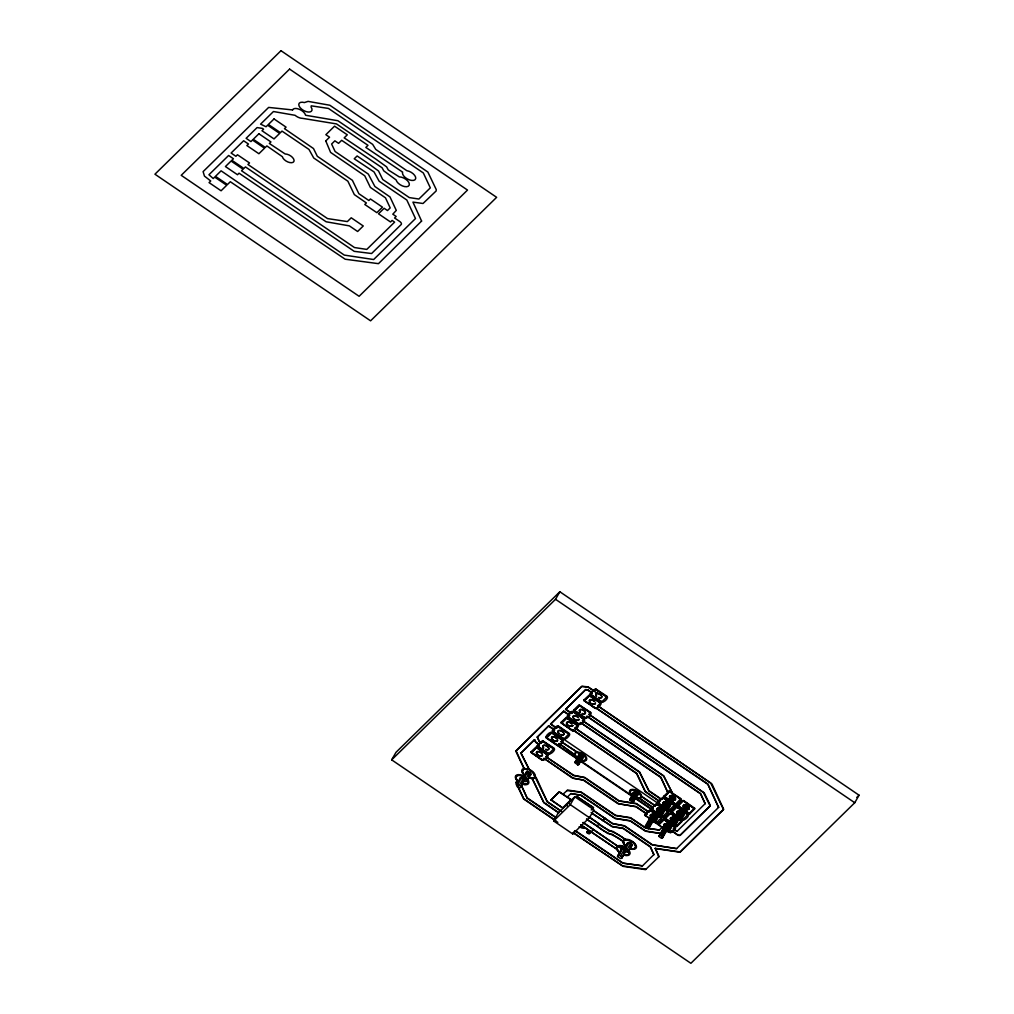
<?xml version="1.0" encoding="UTF-8"?>
<svg xmlns="http://www.w3.org/2000/svg" width="1014" height="1014" viewBox="0 0 1014 1014"><rect width="100%" height="100%" fill="white"/><g stroke="black" fill="none" stroke-linecap="round" stroke-linejoin="round"><path stroke-width="1.5" d="M561.426 811.517L547.345 801.947L534.416 775.621A6.68 3.486 29.8 0 0 529.447 770.26L520.879 753.212L534.593 739.662L535.886 742.109L539.448 744.656L537.75 746.443L539.448 744.656M534.378 776.078L534.555 775.38A6.68 3.486 29.8 0 0 529.587 770.019L521.019 752.971M535.088 776.965L535.303 775.621A7.516 3.929 29.8 0 0 529.714 769.601L523.325 768.625A7.516 3.929 29.8 0 0 524.149 775.051M574.786 753.656L574.71 754.631A6.68 3.486 29.8 0 0 576.852 758.066M593.342 807.981L576.776 796.383M616.601 847.248L616.651 848.781M623.002 840.974L622.926 842.076A7.516 3.929 29.8 0 0 625.321 845.929M586.472 819.287L597.145 825.89C604.99 833.698 615.663 834.623 623.711 841.861L623.534 842.558A6.68 3.486 29.8 0 0 625.676 845.993M641.33 797.042L641.507 796.282M524.999 779.627L520.499 787.498L519.219 787.751L517.495 787.029L516.405 784.709L520.169 778.144M520.499 787.498L524.339 779.855M527.255 770.691L522.666 779.627L525.556 781.591L526.849 781.338L530.601 774.772M526.849 781.338L530.69 773.707M625.473 851.709L621.709 858.275L620.429 858.528L617.539 856.551L622.127 847.628M621.709 858.275L625.549 850.645M627.729 842.773L623.965 849.339L625.042 851.671L628.059 852.128L631.811 845.562M628.059 852.128L631.899 844.497M579.438 754.593L574.875 762.553L577.676 764.873L578.626 764.632L583.303 755.861M638.136 793.556L633.585 801.516L631.785 801.973L629.833 799.438L633.636 792.809M675.185 804.343C677.263 805.408 682.612 800.376 680.939 798.702L669.164 791.009L663.79 796.282L669.417 800.426M560.894 722.538L572.264 730.688C574.152 731.88 579.767 726.303 578.031 725.048L566.37 717.342L560.945 722.462L573.265 730.841M581.415 715.656C583.405 721.93 592.607 715.554 590.832 712.5L579.057 704.806L573.683 710.079L578.981 714.008M583.684 700.205L595.053 708.355C596.942 709.547 602.557 703.97 600.82 702.715L589.286 695.021L583.734 700.129L596.055 708.507M684.982 811.01L689.697 813.9L695.059 808.538L683.677 800.566C681.839 799.412 676.046 804.85 677.922 806.206M658.542 857.172L658.758 855.816L655.247 848.312L680.014 851.937M391.67 759.854L395.992 752.325L559.842 591.758L859.061 795.204L854.751 802.733L690.889 963.3L391.67 759.854L555.533 599.299L559.842 591.758M520.879 753.212L534.593 739.662M542.87 741.424L553.821 748.864L543.01 741.183L541.299 742.958L539.359 741.64L537.255 737.165L548.701 725.847L554.582 729.839L552.871 731.626L557.738 734.935M531.349 752.718L536.609 747.457L547.56 754.898L536.469 747.698L531.349 752.718L542.3 760.158L544.011 758.383L573.518 778.321L583.557 779.956L618.819 803.81L636.133 806.548L646.907 813.862L645.196 815.649L646.907 813.862M539.359 741.64L537.395 736.912M524.162 768.46L528.573 769.132M537.255 737.165L548.701 725.847M524.682 777.168A6.68 3.486 29.8 0 0 517.495 775.431A6.68 3.486 29.8 0 0 517.165 779.994L517.609 781.566M524.492 775.114A6.68 3.486 29.8 0 1 523.756 769.411L524.441 769.056L516.139 750.968M538.764 744.2L540.754 742.248M557.992 726.607L568.943 734.047L558.131 726.354L556.42 728.141L550.551 724.135L563.721 711.118L569.602 715.124L567.891 716.898L569.602 715.124M517.115 784.392L519.345 780.501M541.299 742.958L543.01 741.183M516.405 784.709L517.685 784.456L521.449 777.89M546.47 737.9L551.73 732.628L562.542 740.321L551.591 732.881L546.47 737.9L557.421 745.341L559.132 743.566L575.546 755.265A5.843 3.055 29.8 0 0 578.5 758.802M520.575 786.42L519.422 785.166L526.431 773.061M522.755 778.549L524.035 778.296L527.787 771.73M527.077 779.373A6.68 3.486 29.8 0 1 522.641 783.721L521.766 783.657L522.502 783.961A6.68 3.486 29.8 0 0 526.938 779.614M550.551 724.135L563.721 711.118M553.898 729.37L555.875 727.431M526.925 780.273L525.759 779.018L529.523 772.453M552.871 731.626L554.582 729.839M580.325 716.847L583.975 719.332L573.151 711.638L571.452 713.412L565.571 709.42L585.737 689.558L587.867 689.875L592.29 692.892L590.68 694.565L592.29 692.892M556.42 728.141L558.131 726.354M561.49 723.172L566.75 717.912L577.574 725.606L566.611 718.153L561.49 723.172L572.441 730.625L572.999 729.979L636.729 773.302L645.36 791.44L659.708 801.314L657.997 803.101L662.864 806.409M528.902 777.687A6.68 3.486 29.8 0 0 531.856 778.131L543.884 802.416L558.79 812.683M568.917 714.655L570.907 712.703M544.011 758.383L572.492 778.08L583.418 780.197L617.779 803.57L635.993 806.789L646.767 814.115M650.456 810.389L648.745 812.163L636.209 803.76L618.895 801.035L584.52 777.662L573.594 775.545L545.849 756.685L573.734 775.304L584.66 777.421L619.034 800.781L636.348 803.519L648.884 811.922L650.456 810.389L655.323 813.697M571.452 713.412L573.151 711.638M544.873 751.475L548.84 753.643M565.571 709.42L585.737 689.558M574.292 710.624L579.564 705.364L590.516 712.804L579.425 705.605L574.292 710.624L585.255 718.077L586.967 716.29L700.674 793.607L705.161 803.747L700.535 793.848L586.967 716.29M585.598 689.799L587.867 689.875M555.989 817.816L527.255 798.271L521.614 785.698M559.132 743.566L575.407 755.506A5.843 3.055 29.8 0 0 578.36 759.042M581.605 760.538A5.843 3.055 29.8 0 0 585.572 757.597A5.843 3.055 29.8 0 0 578.043 752.92L561.11 741.614L578.183 752.68A5.843 3.055 29.8 0 1 585.712 757.357A5.843 3.055 29.8 0 1 581.744 760.297M584.279 700.839L589.54 695.579L600.491 703.032L589.4 695.819L584.279 700.839L589.147 704.147M560.172 736.582L563.961 738.826M591.606 692.423L593.596 690.471M595.94 689.305L594.141 691.18L595.94 689.305L606.765 696.998L595.801 689.545M572.999 729.979L636.589 773.555L645.221 791.681L659.569 801.567M663.257 797.841L661.559 799.615L648.821 790.958L639.454 772.199L574.976 728.027L639.593 771.958L648.96 790.717L661.698 799.374L663.257 797.841L668.137 801.149M578.664 724.414C580.756 725.466 586.079 720.485 584.432 718.774L573.48 711.321C571.617 710.155 565.901 715.643 567.713 716.974L578.994 724.097M668.125 793.176L660.9 777.193L580.553 722.564L660.76 777.434L668.125 793.176L664.398 796.827L669.278 800.135M672.662 793.607L663.612 776.078L582.543 720.624L663.752 775.837L672.662 793.607L680.622 799.007L668.847 791.338L667.896 792.162M710.041 805.75L703.399 792.504L588.944 714.35L704.274 792.885L710.041 804.875L709.825 806.231L680.242 835.219A2.586 1.356 29.8 0 1 677.124 834.75L671.547 830.631L677.263 834.509A2.586 1.356 29.8 0 0 680.381 834.978L709.965 805.991M591.58 705.807L595.37 708.051M595.687 707.747L707.797 784.304L718.622 807.436L707.937 784.063L595.687 707.747L595.231 708.292M723.489 809.438L710.662 782.96L597.664 705.795L712.005 784.025L723.628 809.197L680.419 851.912M597.804 699.609L601.771 701.777M547.345 801.947L536.127 777.408L534.517 775.837M576.738 752.236L575.977 752.603M550.995 800.008L559.322 791.731L570.971 799.64L559.183 791.972L550.995 800.008L562.631 807.917L570.971 799.64M574.875 762.553L579.248 755.367M575.99 762.186L579.78 755.557M575.445 761.996L576.674 762.097L580.464 755.468M578.741 763.821L577.967 762.82L582.53 754.86M577.676 764.873L579.945 760.893M578.626 764.632L583.177 756.672M563.024 794.241L567.599 790.033L581.212 792.086L615.549 815.307L630.569 817.69L645.855 827.956L659.328 829.997L645.715 828.197L630.429 817.943L615.409 815.548L581.073 792.327L566.927 790.54M553.644 820.972L558.156 813.101L574.799 796.801L593.938 809.806L589.426 817.69L572.783 833.99L553.644 820.972L570.286 804.672L574.799 796.801M567.27 797.131L570.895 793.582L580.997 795.103L615.321 818.323L630.353 820.719L645.639 830.986L660.444 833.343M562.631 807.917L551.134 799.767M570.895 793.582L580.857 795.344L615.181 818.564L630.214 820.96L645.5 831.226L660.304 833.584M567.726 802.936L569.323 803.684M572.783 833.99L574.292 831.366M581.047 827.678L585.8 828.121L579.26 826.942M593.507 807.461L576.966 796.56M580.642 824.952L617.615 849.707A6.68 3.486 29.8 0 0 619.402 852.026M583.177 822.405L621.772 848.908A2.51 1.306 29.8 0 1 624.256 849.618M599.135 823.951L598.995 824.192C607.171 831.087 617.767 832.253 625.562 840.162L626.094 840.048A6.68 3.486 29.8 0 1 635.246 845.397A6.68 3.486 29.8 0 1 630.087 848.566M599.185 824.002L588.982 816.726M592.265 813.608L612.367 826.499L623.357 828.273L650.38 846.639L653.891 854.688L650.24 846.893L623.217 828.514L612.228 826.74L591.111 812.493M676.579 848.629L652.357 844.7L624.459 825.726L612.583 823.469L593.342 810.414L612.443 823.71L624.32 825.979L652.217 844.941L676.579 848.629L718.761 807.195M608.92 830.948L613.014 831.417L626.234 839.807A6.68 3.486 29.8 0 1 635.385 845.144A6.68 3.486 29.8 0 1 630.226 848.325M629.719 800.249L634.27 792.302M629.833 799.438L630.784 799.197L634.587 792.568M630.784 799.197L632.128 799.64L635.93 793.011M586.612 819.046L607.817 833.495L612.798 834.446M633.585 801.516L633.23 800.553L637.033 793.924M633.015 802.074L637.565 794.127M636.386 797.79A5.843 3.055 29.8 0 0 637.933 798.018L638.757 797.701L653.308 807.588L651.596 809.375L656.464 812.683M661.724 807.423L656.857 804.115L655.158 805.889L640.595 796.003L640.709 795.191A5.843 3.055 29.8 0 0 632.951 789.919A5.843 3.055 29.8 0 0 631.899 794.925M639.517 798.221L640.848 797.815L641.545 795.825A6.68 3.486 29.8 0 0 632.723 789.374A6.68 3.486 29.8 0 0 631.621 795.306M625.866 848.059A6.68 3.486 29.8 0 0 618.667 846.322L618.527 846.563A6.68 3.486 29.8 0 1 625.727 848.3M619.262 852.267A6.68 3.486 29.8 0 1 617.475 849.947L617.513 849.364M623.711 841.861L612.659 834.687M624.966 839.415L623.395 840.34M617.539 856.551L621.303 849.986M617.615 855.486L618.895 855.233L622.659 848.667M621.797 857.21L620.631 855.943L624.383 849.377M624.675 849.035L626.893 845.144M623.965 849.339L625.245 849.086L629.01 842.52M646.222 813.405L648.2 811.454M630.733 843.23L626.969 849.795L628.135 851.063M652.623 807.131L654.613 805.179M651.596 809.375L653.308 807.588M655.158 805.889L656.857 804.115M622.596 863.104L642.407 865.829L622.596 863.104L575.115 830.821M659.024 800.857L661.014 798.905M657.997 803.101L659.708 801.314M653.472 820.364L648.884 828.4L645.981 827.956L645.221 826.321L652.091 814.318M645.259 827.094L652.75 813.95M645.221 826.321L646.983 826.118L653.865 814.115M664.398 796.827L668.264 792.935M659.873 814.103L655.272 822.126L652.382 821.695L651.609 820.06L658.492 808.044M648.884 828.4L648.111 826.765L659.151 807.676M651.647 820.82L658.53 808.817M648.225 828.768L652.674 820.934M651.609 820.06L653.384 819.857L659.493 809.172M665.476 809.197L661.635 815.89L659.873 816.093L658.023 814.584L664.854 801.808M655.272 822.126L654.512 820.491L665.514 801.44M654.613 822.493L659.075 814.66M657.972 813.824L659.746 813.621L666.616 801.618M672.307 792.821L669.139 791.237M674.931 797.6L668.049 809.603L666.287 809.806L664.385 807.537L671.268 795.534M661.635 815.89L660.875 814.255L666.997 803.582M656.286 822.848L661.407 817.829L657.756 815.345M664.436 808.297L671.927 795.153M661.597 815.129L665.577 808.234M664.385 807.537L666.16 807.334L673.03 795.331M661.407 817.829L657.617 815.598M668.049 809.603L667.288 807.981L674.171 795.965M662.687 816.574L667.82 811.555L664.17 809.071M659.024 824.712L664.157 819.692L674.969 827.386L664.157 819.692M667.389 809.971L674.893 796.839M667.82 811.555L664.031 809.324M669.101 810.3L674.221 805.281L670.571 802.796M670.165 821.999L665.438 818.437M674.221 805.281L663.118 798.081M658.707 825.028L658.34 824.255L664.043 828.996M671.712 801.795L675.501 804.026M675.425 816.726L670.558 813.418L675.286 816.98M676.566 815.725L671.838 812.163M666.452 831.036L662.611 837.729L660.849 837.932L658.986 836.423L665.83 823.66M658.986 836.423L666.49 823.279M658.948 835.663L660.722 835.46L667.592 823.457M681.826 810.452L676.959 807.144L681.687 810.706M682.967 809.451L678.239 805.889M672.84 824.762L669.012 831.467L667.237 831.67L665.387 830.162L672.219 817.385M662.611 837.729L661.85 836.106L668.72 824.09M665.349 829.401L673.017 816.828M658.758 856.691L655.247 848.312M662.573 836.968L666.413 830.276M661.952 838.096L665.792 831.404M666.008 829.021L667.111 829.199L673.993 817.183M683.36 800.87L694.172 808.564L683.36 800.87L678.1 806.13M679.963 817.208L675.375 825.231L672.472 824.788L671.712 823.165L678.581 811.149M669.012 831.467L668.239 829.832L679.241 810.782M668.353 831.835L672.802 824.002M671.712 823.165L673.473 822.962L679.595 812.277M688.658 806.941L681.788 818.944L680.014 819.147L678.125 816.878L685.008 804.863M675.375 825.231L674.602 823.596L680.724 812.911M678.163 817.639L685.667 804.495M667.427 830.96L669.988 832.164M675.337 824.471L679.165 817.766M674.716 825.599L678.543 818.894M678.125 816.878L679.887 816.676L686.77 804.66M672.244 831.087L674.221 829.148M673.397 828.92L676.984 831.366L673.397 828.92L675.109 827.145M681.788 818.944L681.028 817.309L687.898 805.306M673.816 824.483L676.389 825.89M681.129 819.312L688.62 806.168M679.076 819.211L681.37 821.112L677.72 818.628M682.79 819.616L687.91 814.597L685.477 812.936M687.91 814.597L684.12 812.353M685.401 811.099L689.19 813.342M534.555 777.839L535.227 776.724M574.646 753.909L575.268 752.882M616.461 847.489L617.133 846.373M622.862 841.214L625.803 839.25A7.516 3.929 29.8 0 1 636.095 845.258A7.516 3.929 29.8 0 1 630.29 848.832M675.742 816.422L670.051 812.873L664.753 817.981L665.108 818.754M682.473 819.933C684.323 821.087 690.103 815.636 688.227 814.28L677.276 806.84C675.4 805.648 669.747 811.251 671.509 812.48M530.804 752.008L542.122 760.234C543.96 761.387 549.74 755.937 547.877 754.593L536.216 746.887L530.804 752.008L536.964 756.191M548.523 753.96C550.412 754.936 556.014 750.018 554.278 748.319L542.503 740.626L537.128 745.886L542.617 749.752M557.244 745.417C559.132 746.393 564.735 741.475 563.011 739.764L552.047 732.323C550.196 731.17 544.417 736.608 546.293 737.964L577.904 759.461M563.645 739.143C565.495 740.296 571.275 734.846 569.412 733.49L558.448 726.049C556.572 724.858 550.919 730.46 552.693 731.69L663.093 806.751M601.454 702.081C603.571 703.12 608.856 698.164 607.221 696.441L595.433 688.747L590.072 694.108L595.548 697.873M655.652 813.38L649.949 809.831L644.651 814.939L650.063 818.957M668.454 800.832L662.763 797.283L657.452 802.391L657.82 803.164M516.215 750.728L581.757 686.503L587.943 687.099L597.652 693.576A3.334 1.749 29.8 0 1 601.708 696.631A3.334 1.749 29.8 0 1 598.59 697.657M517.66 780.526L516.101 783.201L523.655 798.994L557.827 822.354M516.177 782.086L517.52 780.767L517.026 780.235A6.68 3.486 29.8 0 1 517.355 775.685A6.68 3.486 29.8 0 1 524.542 777.421M545.849 756.685L547.56 754.898M548.701 753.884L553.961 748.624M560.983 741.855L562.681 740.081M563.822 739.067L569.082 733.806M574.837 728.28L577.714 725.352M578.855 724.351L580.553 722.564M582.404 720.865L584.115 719.078M588.804 714.591L590.516 712.804M597.525 706.048L600.491 703.032M601.644 702.018L606.904 696.757M521.906 783.416L522.704 784.228A7.516 3.929 29.8 0 0 527.698 779.335M591.238 809.945L593.482 807.74M591.023 832.012L593.532 829.439M596.815 826.321L599.325 823.761M602.608 820.643L605.117 818.083M675.362 804.279L680.622 799.007M655.969 823.165C659.087 824.103 665.742 816.84 659.303 815.864M662.37 816.891C666.109 817.474 672.662 809.514 664.487 808.766M668.771 810.617C672.561 811.301 679.063 803.177 670.888 802.492M658.34 824.255L663.65 819.147L669.341 822.696M665.298 818.678L670.558 813.418M671.699 812.404L676.959 807.144M659.189 830.238L662.383 826.993M669.848 832.405L671.547 830.631M676.249 826.131L681.509 820.871M689.051 813.583L694.311 808.323M669.658 832.481C672.51 833.559 679.621 826.08 672.992 825.181M673.575 824.509L676.997 826.41L682.245 821.264L679.393 818.906M676.984 831.366L705.3 803.506M642.268 866.083L654.03 854.447M658.682 856.931L645.563 869.632L623.28 866.387L573.252 832.849M723.413 809.679L679.874 852.178L655.107 848.553M856.805 797.422L859.061 795.204M586.003 718.356L573.747 709.914M549.449 754.163L537.205 745.734M663.295 817.094L660.913 815.37M676.997 826.41L674.487 824.597M534.695 777.599L532.363 778.676L533.732 778.182M575.128 753.123L577.283 752.122A6.68 3.486 29.8 0 1 586.422 757.471A6.68 3.486 29.8 0 1 581.263 760.639M640.987 797.574L638.985 798.335A6.68 3.486 29.8 0 1 636.032 797.891M616.994 846.614L618.096 845.79A7.516 3.929 29.8 0 1 626.183 847.742M572.821 725.618L569.538 726.011M621.772 848.908L621.1 849.415A2.51 1.306 29.8 0 0 621.024 850.48M646.235 869.125L622.52 865.88L573.392 832.608M524.441 769.056L523.896 769.157A6.68 3.486 29.8 0 0 524.631 774.873M532.236 777.839L531.995 777.89A6.68 3.486 29.8 0 1 529.042 777.446M638.757 797.701L638.072 797.777A5.843 3.055 29.8 0 1 634.865 796.941M597.652 693.576L596.676 693.576A3.334 1.749 29.8 0 0 596.486 696.225M569.399 726.265L572.264 726.252A3.334 1.749 29.8 0 0 572.555 725.631M581.187 827.424L579.4 826.689M524.035 778.296L525.759 779.018M517.685 784.456L519.422 785.166M625.245 849.086L626.969 849.795M618.895 855.233L620.631 855.943M576.674 762.097L577.967 762.82M666.16 807.334L667.288 807.981M679.887 816.676L681.028 817.309M659.746 813.621L660.875 814.255M673.473 822.962L674.602 823.596M653.384 819.857L654.512 820.491M667.111 829.199L668.239 829.832M646.983 826.118L648.111 826.765M660.722 835.46L661.85 836.106M555.533 599.299L854.751 802.733M594.28 690.94L588.082 686.858L581.897 686.263L516.354 750.487L516.139 751.843L524.301 769.296M587.727 690.116L592.151 693.132M590.135 693.855L602.468 702.233M573.011 711.879L577.891 715.187M565.711 709.179L571.592 713.172M563.581 711.359L569.462 715.364M567.346 716.188L579.678 724.566M663.853 796.117L676.186 804.495M677.555 805.433L689.875 813.811M671.521 801.859L682.79 809.514M550.691 723.895L556.559 727.9M548.561 726.087L554.443 730.08M552.326 730.917L564.646 739.295M657.452 802.391L664.233 806.992M666.084 808.259L669.785 810.769M671.154 811.707L677.314 815.89M680.356 817.956L683.474 820.085M665.602 808.462L677.301 816.422M662.053 807.106L656.261 803.595L651.051 808.665L651.419 809.438M656.717 804.356L661.584 807.664M640.734 795.749L655.298 805.648M638.617 797.942L653.168 807.841M545.925 737.191L577.853 758.89M580.464 760.677L632.837 796.282M635.372 798.005L656.907 812.645M664.753 817.981L670.913 822.164M580.033 760.906L632.153 796.345M634.675 798.069L656.692 813.025M660.494 815.611L669.975 822.062M650.316 810.63L655.183 813.938M539.499 741.399L541.438 742.717M644.651 814.939L650.811 819.135M654.385 821.555L656.971 823.317M667.744 830.643L670.672 832.633M653.536 821.517L664.183 828.755M539.309 744.91L535.747 742.362L534.454 739.916M538.789 757.433L543.124 760.386M588.842 816.967L609.059 830.707M570.286 804.672L589.426 817.69M567.333 805.623L565.875 804.634L567.194 805.864M583.037 822.646L618.248 846.576M547.484 801.706L561.566 811.276M580.781 824.712L591.162 831.759M591.213 831.822L617.374 849.605M558.651 812.924L543.745 802.67L532.096 778.08M527.394 798.031L555.849 817.385M575.255 830.58L622.735 862.863M555.596 820.503L523.794 798.753L516.101 782.326M632.128 799.64L633.23 800.553M517.748 781.325L516.544 780.032A7.516 3.929 29.8 0 1 516.912 774.911A7.516 3.929 29.8 0 1 525.011 776.863M521.475 785.939L527.255 798.271M616.525 848.35L616.905 849.593A7.516 3.929 29.8 0 0 620.416 853.382M579.222 719.344L578.817 719.75A3.334 1.749 29.8 0 1 575.939 719.737M640.595 796.003L640.569 795.432A5.843 3.055 29.8 0 0 632.812 790.159A5.843 3.055 29.8 0 0 631.76 795.179M568.385 725.403A3.334 1.749 29.8 0 1 567.232 722.069A3.334 1.749 29.8 0 1 571.896 723.692M572.695 725.378A3.334 1.749 29.8 0 1 572.403 726.011M621.037 849.631A2.51 1.306 29.8 0 1 621.24 849.162M625.562 851.494A2.51 1.306 29.8 0 1 625.359 851.963M524.251 780.007A2.51 1.306 29.8 0 1 522.894 781.338M519.865 778.752A2.51 1.306 29.8 0 1 521.348 778.03A2.51 1.306 29.8 0 1 523.794 779.348M557.662 740.106A3.334 1.749 29.8 0 1 554.506 740.74M553.365 740.119A3.334 1.749 29.8 0 1 552.212 736.798A3.334 1.749 29.8 0 1 556.876 738.42M595.484 703.057A3.334 1.749 29.8 0 1 592.328 703.691M590.224 702.258A3.334 1.749 29.8 0 1 590.414 699.609A3.334 1.749 29.8 0 1 594.686 701.371M684.044 807.55A3.334 1.749 29.8 0 1 684.539 804.863A3.334 1.749 29.8 0 1 688.962 807.245A3.334 1.749 29.8 0 1 687.302 809.311M670.355 798.246A3.334 1.749 29.8 0 1 671.192 795.559A3.334 1.749 29.8 0 1 675.539 798.512A3.334 1.749 29.8 0 1 672.447 799.666M543.694 747.863A3.334 1.749 29.8 0 1 544.531 745.176A3.334 1.749 29.8 0 1 548.878 748.129A3.334 1.749 29.8 0 1 545.786 749.283M542.541 754.923A3.334 1.749 29.8 0 1 539.385 755.557M538.244 754.936A3.334 1.749 29.8 0 1 537.09 751.615A3.334 1.749 29.8 0 1 541.755 753.237M672.193 820.909A3.334 1.749 29.8 0 1 670.736 817.791A3.334 1.749 29.8 0 1 674.754 818.399M579.07 756.938A2.51 1.306 29.8 0 1 579.438 754.923A2.51 1.306 29.8 0 1 582.758 756.71A2.51 1.306 29.8 0 1 581.516 758.257M664.842 826.372A3.334 1.749 29.8 0 1 664.626 823.862A3.334 1.749 29.8 0 1 668.353 824.674M677.644 813.824A3.334 1.749 29.8 0 1 677.834 811.175A3.334 1.749 29.8 0 1 682.105 812.936M663.955 804.52A3.334 1.749 29.8 0 1 663.739 801.998A3.334 1.749 29.8 0 1 667.466 802.822M574.786 719.129A3.334 1.749 29.8 0 1 573.632 715.795A3.334 1.749 29.8 0 1 578.31 717.418M598.729 697.417A3.334 1.749 29.8 0 0 601.847 696.39A3.334 1.749 29.8 0 0 597.829 693.335L596.815 693.335A3.334 1.749 29.8 0 0 596.625 695.984M627.565 843.965A2.51 1.306 29.8 0 1 628.655 842.609A2.51 1.306 29.8 0 1 631.557 844.168A2.51 1.306 29.8 0 1 631.228 845.942M558.815 733.033A3.334 1.749 29.8 0 1 559.652 730.346A3.334 1.749 29.8 0 1 563.999 733.299A3.334 1.749 29.8 0 1 560.919 734.466M580.249 712.043A3.334 1.749 29.8 0 1 581.085 709.356A3.334 1.749 29.8 0 1 585.433 712.31A3.334 1.749 29.8 0 1 582.34 713.463M526.849 773.745A2.51 1.306 29.8 0 1 527.001 771.755A2.51 1.306 29.8 0 1 530.195 773.074A2.51 1.306 29.8 0 1 530.056 775.064M651.14 817.069A3.334 1.749 29.8 0 1 650.937 814.546A3.334 1.749 29.8 0 1 654.651 815.37M633.839 794.19A2.51 1.306 29.8 0 1 634.219 792.175A2.51 1.306 29.8 0 1 637.527 793.949A2.51 1.306 29.8 0 1 636.285 795.508M657.541 810.794A3.334 1.749 29.8 0 1 657.731 808.145A3.334 1.749 29.8 0 1 662.003 809.894M662.801 811.58A3.334 1.749 29.8 0 1 662.51 812.201M532.426 778.448A7.516 3.929 29.8 0 1 529.118 777.953M628.87 850.214A7.516 3.929 29.8 0 1 623.889 855.106M625.815 845.752A6.68 3.486 29.8 0 1 623.673 842.317M628.262 850.252A6.68 3.486 29.8 0 1 628.781 854.282A6.68 3.486 29.8 0 1 623.825 854.599M568.246 725.644A3.334 1.749 29.8 0 1 567.092 722.31A3.334 1.749 29.8 0 1 571.757 723.945M657.402 811.035A3.334 1.749 29.8 0 1 657.199 808.513A3.334 1.749 29.8 0 1 660.913 809.337M633.699 794.431A2.51 1.306 29.8 0 1 634.08 792.416A2.51 1.306 29.8 0 1 637.388 794.19A2.51 1.306 29.8 0 1 636.146 795.749M651.951 818.121A3.334 1.749 29.8 0 1 650.494 815.003A3.334 1.749 29.8 0 1 654.512 815.611M526.71 773.986A2.51 1.306 29.8 0 1 527.09 771.971A2.51 1.306 29.8 0 1 530.398 773.758A2.51 1.306 29.8 0 1 529.156 775.304M580.109 712.284A3.334 1.749 29.8 0 1 580.946 709.597A3.334 1.749 29.8 0 1 585.293 712.55A3.334 1.749 29.8 0 1 582.201 713.717M559.627 734.085A3.334 1.749 29.8 0 1 558.866 730.638A3.334 1.749 29.8 0 1 563.746 733.261A3.334 1.749 29.8 0 1 560.78 734.706M578.956 719.357A3.334 1.749 29.8 0 1 575.8 719.991M574.659 719.37A3.334 1.749 29.8 0 1 573.493 716.036A3.334 1.749 29.8 0 1 578.17 717.671M663.815 804.761A3.334 1.749 29.8 0 1 663.6 802.239A3.334 1.749 29.8 0 1 667.326 803.063M677.504 814.077A3.334 1.749 29.8 0 1 677.301 811.555A3.334 1.749 29.8 0 1 681.015 812.366M664.702 826.625A3.334 1.749 29.8 0 1 664.892 823.976A3.334 1.749 29.8 0 1 669.164 825.726M578.931 757.192A2.51 1.306 29.8 0 1 579.298 755.177A2.51 1.306 29.8 0 1 582.619 756.951A2.51 1.306 29.8 0 1 581.377 758.497M672.054 821.15A3.334 1.749 29.8 0 1 670.596 818.032A3.334 1.749 29.8 0 1 674.614 818.64M542.401 755.177A3.334 1.749 29.8 0 1 539.245 755.798M538.104 755.189A3.334 1.749 29.8 0 1 536.647 752.071A3.334 1.749 29.8 0 1 540.665 752.68M541.615 753.478A3.334 1.749 29.8 0 1 542.224 754.365M543.555 748.104A3.334 1.749 29.8 0 1 544.391 745.417A3.334 1.749 29.8 0 1 548.739 748.37A3.334 1.749 29.8 0 1 545.646 749.523M670.216 798.487A3.334 1.749 29.8 0 1 671.053 795.8A3.334 1.749 29.8 0 1 675.4 798.753A3.334 1.749 29.8 0 1 672.307 799.907M683.905 807.803A3.334 1.749 29.8 0 1 684.412 805.116A3.334 1.749 29.8 0 1 688.823 807.486A3.334 1.749 29.8 0 1 687.162 809.552M595.345 703.298A3.334 1.749 29.8 0 1 592.189 703.931M591.035 703.31A3.334 1.749 29.8 0 1 589.882 699.99A3.334 1.749 29.8 0 1 594.546 701.612M557.345 739.536A3.334 1.749 29.8 0 1 554.366 740.981M553.226 740.359A3.334 1.749 29.8 0 1 552.072 737.039A3.334 1.749 29.8 0 1 556.737 738.661M524.111 780.248A2.51 1.306 29.8 0 1 522.755 781.579M519.726 778.993A2.51 1.306 29.8 0 1 521.209 778.27A2.51 1.306 29.8 0 1 523.655 779.589M628.122 850.493A6.68 3.486 29.8 0 1 628.642 854.536A6.68 3.486 29.8 0 1 623.686 854.84M624.839 850.467A2.51 1.306 29.8 0 1 623.94 852.457M621.633 849.162A2.51 1.306 29.8 0 1 624.117 849.871M627.425 844.206A2.51 1.306 29.8 0 1 628.794 842.875A2.51 1.306 29.8 0 1 631.697 844.852A2.51 1.306 29.8 0 1 630.34 846.183M292.552 109.93L268.647 107.408L203.104 171.632L204.448 176.094L210.722 180.974L209.061 182.609L221.09 190.784L226.718 185.27L214.689 177.095L213.219 178.527L208.947 174.75L228.619 155.472L233.41 158.742L231.851 160.275L243.88 168.451L245.451 166.917L326.128 221.774L349.361 225.869L357.625 231.484L363.253 225.97L351.224 217.795L347.358 221.584L327.509 218.58L247.936 164.483L249.507 162.937L237.466 154.762L235.907 156.295L231.103 153.038L243.639 140.756L248.443 144.013L246.871 145.547L258.9 153.735L264.527 148.221L252.499 140.033L250.927 141.58L246.123 138.31L257.074 127.587L262.385 128.385L263.564 129.196L261.992 130.73L274.021 138.918L279.649 133.404L267.62 125.216L266.048 126.75L260.585 124.139L273.45 111.527L295.074 115.304A7.339 3.828 29.8 0 0 302.438 118.334L336.496 123.911L367.981 145.319L365.839 147.423L402.634 172.114L402.469 172.811A7.339 3.828 29.8 0 0 409.669 179.972A7.339 3.828 29.8 0 0 415.588 177.108A7.339 3.828 29.8 0 0 406.842 170.694L375.763 149.4L372.658 144.368L337.877 120.717L305.556 115.254L305.252 114.341A7.339 3.828 29.8 0 0 298.648 109.043A7.339 3.828 29.8 0 0 292.552 109.93M325.773 140.921L330.589 152.404L364.736 175.777L370.363 187.4L385.472 197.819L390.187 207.908L387.475 210.557L384.129 208.276L378.501 213.789L390.529 221.977L392.101 220.431L394.611 222.142L366.789 249.406L354.482 247.543L241.535 170.758L243.107 169.211L231.065 161.036L225.438 166.55L237.479 174.725L239.05 173.191L354.203 251.333L371.593 253.525L401.176 224.538A3.245 1.698 29.8 0 0 399.757 221.508L394.585 217.997L396.157 216.464L392.798 214.182L396.297 210.418L389.984 196.919L374.888 186.5L368.323 174.091L335.102 151.504L331.616 144.026L334.873 140.832L338.575 143.342L341.68 140.3L382.126 167.792L383.736 170.821L396.132 179.947A7.339 3.828 29.8 0 0 404.548 186.576A7.339 3.828 29.8 0 0 408.781 182.431A7.339 3.828 29.8 0 0 399.263 176.88L388.248 169.921L386.638 166.892L375.636 158.932L344.177 137.866L347.282 134.811L334.557 126.167L325.862 134.697L329.55 137.207L325.773 140.921M421.596 221.065L378.476 263.665L345.166 259.216L230.317 181.734L227.491 184.51L215.462 176.335L221.09 170.821L344.304 255.097L373.659 259.533L415.487 218.555L406.817 200.024L379.135 181.202L374.039 171.924L354.241 158.78L357.118 155.966L369.831 164.61L378.564 171.024L382.734 179.516L409.301 197.578L418.896 199.036L430.316 187.856L423.345 172.963L328.447 108.435L311.235 105.836L311.083 107.104A7.339 3.828 29.8 0 1 308.079 112.022A7.339 3.828 29.8 0 1 299.029 105.862A7.339 3.828 29.8 0 1 304.403 102.566L308.079 101.375L329.829 105.241L427.857 172.05L436.248 189.567L436.147 190.962L423.028 203.484L412.926 202.116L421.596 221.065M577.6 797.359L592.011 807.499L577.6 797.359M280.979 50.7L154.939 174.205L370.592 320.83L496.632 197.324L280.979 50.7M289.586 69.104L181.202 175.321L359.108 296.291L467.505 190.074L289.586 69.104M258.9 133.759L253.272 139.273L265.3 147.461L266.872 145.927L282.374 156.701A6.502 3.397 29.8 0 0 289.839 162.582A6.502 3.397 29.8 0 0 293.591 158.906A6.502 3.397 29.8 0 0 285.149 153.976L269.369 143.481L270.928 141.947L258.9 133.759M274.021 118.942L268.393 124.456L280.434 132.644L281.993 131.098L308.978 149.438L313.719 157.981L347.878 181.202L354.342 194.599L366.371 202.939L364.799 204.486L376.84 212.661L382.468 207.148L370.427 198.972L368.868 200.506L358.855 193.699L352.39 180.302L317.319 156.295L313.491 148.538L284.49 128.664L286.062 127.13L274.021 118.942M587.093 832.671A1.648 0.862 29.8 0 0 589.666 833.521A1.648 0.862 29.8 0 0 588.196 831.607A1.648 0.862 29.8 0 0 587.093 832.671M587.233 832.431A1.648 0.862 29.8 0 0 589.806 833.267A1.648 0.862 29.8 0 0 588.335 831.366A1.648 0.862 29.8 0 0 587.233 832.431"/></g></svg>
